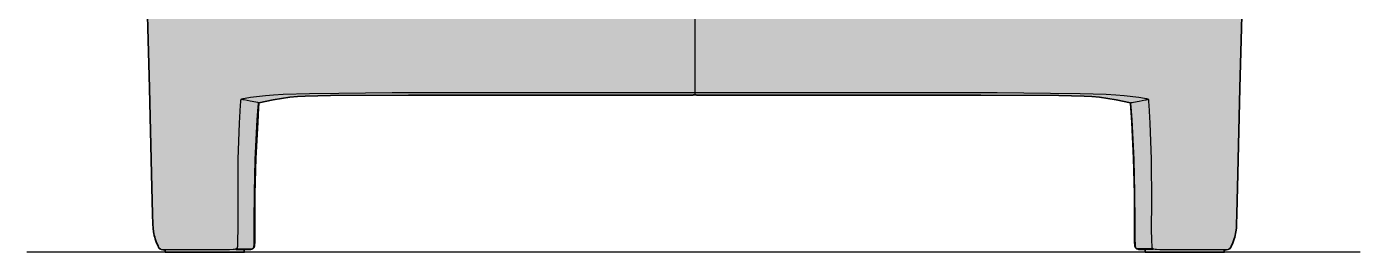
# Model space of a CAD drawing. Header units: millimetres. Extents: x 0 to 4322, y -1054 to 754.
# Drawn here: x 0 to 2235, y -1054 to -677 of the extents above; entities that cross this region are included whole.
import ezdxf

# ---------------------------------------------------------------- set-up
doc = ezdxf.new("R2010")
doc.units = ezdxf.units.MM
doc.layers.add('Blocks', color=7, linetype='Continuous')
doc.layers.add('Blocks$Fill', color=7, linetype='Continuous', true_color=0xffffff)
for name, color, linetype, lineweight, true_color in [('Blocks$Inner', 7, 'Continuous', 25, 0x007f00), ('Blocks$Outline', 7, 'Continuous', 35, 0xff3f3f), ('Groud', 7, 'Continuous', 25, 0x243775)]:
    doc.layers.add(name, color=color, linetype=linetype, lineweight=lineweight, true_color=true_color)

# ---------------------------------------------------------------- blocks, each defined once
blk = doc.blocks.new('Loafer SC26 Sofa Back')
at = {"layer": 'Blocks$Fill'}
blk.add_hatch(color=256, dxfattribs=at).paths.add_polyline_path([(2018.5, 10), (2018.4, 9.5), (2018.3, 9), (2018.1, 8.5), (2018, 8.1), (2017.8, 7.8), (2017.7, 7.4), (2017.6, 7.3), (2017.5, 7.2), (2017.4, 7), (2017.3, 6.9), (2017.2, 6.8), (2017.1, 6.7), (2017, 6.6), (2017, 6.5), (2016.9, 6.4), (2016.8, 6.3), (2016.7, 6.3), (2016.6, 6.2), (2016.4, 6.1), (2016.2, 5.9), (2015.7, 5.7), (2015.3, 5.5), (2014.7, 5.3), (2014.1, 5.1), (2013.4, 4.9), (2010.8, 4.2), (2008.9, 3.8), (2007.6, 3.5), (2006.9, 3.4), (2006.9, 0), (1874.5, 0), (1874.5, 4.5), (1869.6, 4.5), (1865.5, 4.8), (1863.8, 4.9), (1862.4, 5.2), (1861.8, 5.3), (1861.3, 5.5), (1861.1, 5.5), (1860.8, 5.6), (1860.7, 5.7), (1860.5, 5.8), (1860.4, 5.8), (1860.3, 5.8), (1860.3, 5.9), (1860.2, 5.9), (1860.1, 5.9), (1860.1, 6), (1860, 6), (1860, 6), (1859.9, 6.1), (1859.8, 6.1), (1859.8, 6.2), (1859.7, 6.2), (1859.7, 6.3), (1859.7, 6.4), (1859.6, 6.4), (1859.6, 6.5), (1859.4, 6.6), (1859.2, 6.7), (1859.1, 6.8), (1858.9, 6.9), (1858.8, 7.1), (1858.6, 7.2), (1858.5, 7.3), (1858.4, 7.5), (1858.3, 7.6), (1858.2, 7.8), (1858.1, 7.9), (1858, 8.1), (1857.9, 8.2), (1857.8, 8.4), (1857.7, 8.7), (1857.5, 9.1), (1857.4, 9.5), (1857.3, 9.8), (1857.3, 10.2), (1857.1, 11.1), (1857, 11.9), (1856.7, 16.1), (1856.5, 22.1), (1854.8, 157.3), (1851.8, 217.1), (1849.8, 248.7), (1849.7, 249.3), (1849.8, 249.5), (1849.8, 249.6), (1849.8, 249.7), (1849.8, 249.8), (1849.8, 249.9), (1849.8, 250), (1849.9, 250.1), (1797.8, 259.2), (1785.1, 260.5), (1772.1, 261.3), (1729.8, 262.2), (1124.8, 262.8), (1122.9, 262.9), (1121.3, 263.1), (1120.7, 263.2), (1120.2, 263.4), (1120, 263.4), (1119.8, 263.5), (1119.6, 263.6), (1119.5, 263.6), (1119.5, 263.6), (1119.4, 263.6), (1119.3, 263.6), (1119.2, 263.5), (1119, 263.4), (1118.7, 263.4), (1118.2, 263.2), (1117.6, 263.1), (1116.1, 262.9), (1114.2, 262.8), (1102.9, 262.5), (466.9, 261.3), (453.9, 260.5), (441.2, 259.2), (413.2, 254.8), (389.1, 250.1), (389.1, 250), (389.1, 249.9), (389.2, 249.8), (389.2, 249.7), (389.2, 249.6), (389.2, 249.5), (389.2, 249.3), (389.2, 248.7), (389.1, 248), (384.2, 157.3), (382.6, 97), (382.3, 16.1), (381.9, 11.9), (381.8, 11.1), (381.7, 10.2), (381.6, 9.8), (381.5, 9.5), (381.4, 9.1), (381.3, 8.7), (381.2, 8.4), (381.1, 8.2), (381, 8.1), (380.9, 7.9), (380.8, 7.8), (380.7, 7.6), (380.6, 7.5), (380.5, 7.3), (380.3, 7.2), (380.2, 7.1), (380, 6.9), (379.9, 6.8), (379.7, 6.7), (379.6, 6.6), (379.4, 6.5), (379.3, 6.4), (379.3, 6.4), (379.3, 6.3), (379.2, 6.2), (379.2, 6.2), (379.1, 6.1), (379.1, 6.1), (379, 6), (378.9, 6), (378.9, 6), (378.8, 5.9), (378.8, 5.9), (378.7, 5.9), (378.6, 5.8), (378.5, 5.8), (378.5, 5.8), (378.3, 5.7), (378.1, 5.6), (377.9, 5.5), (377.7, 5.5), (377.1, 5.3), (376.5, 5.2), (375.1, 4.9), (373.4, 4.8), (369.4, 4.5), (364.5, 4.5), (364.5, 0), (232.1, 0), (232.1, 3.4), (231.4, 3.5), (230.1, 3.8), (228.1, 4.2), (225.5, 4.9), (224.8, 5.1), (224.2, 5.3), (223.7, 5.5), (223.2, 5.7), (222.8, 5.9), (222.6, 6.1), (222.4, 6.2), (222.3, 6.3), (222.2, 6.3), (222.1, 6.4), (222, 6.5), (221.9, 6.6), (221.8, 6.7), (221.7, 6.8), (221.6, 6.9), (221.5, 7), (221.5, 7.2), (221.4, 7.3), (221.3, 7.4), (221.1, 7.8), (221, 8.1), (220.8, 8.5), (220.7, 9), (220.5, 9.5), (220.4, 10), (219, 13), (217.7, 16), (216.6, 19.1), (215.5, 22.2), (214.6, 25.2), (213.8, 28.3), (213.1, 31.4), (212.6, 34.4), (211.8, 40.4), (211.3, 46.9), (210.9, 63.8), (193.6, 719.8), (193.6, 721.8), (193.7, 722.5), (193.7, 722.7), (193.8, 723), (193.8, 723.2), (193.9, 723.4), (193.9, 723.5), (194, 723.7), (194.1, 724), (194.3, 724.3), (194.4, 724.6), (194.6, 724.9), (194.7, 725), (194.8, 725.2), (194.9, 725.3), (195, 725.4), (195.1, 725.5), (195.2, 725.6), (195.3, 725.7), (195.5, 725.8), (195.6, 725.9), (195.7, 726), (195.9, 726.1), (196, 726.2), (196.2, 726.3), (196.3, 726.3), (196.5, 726.4), (196.6, 726.4), (196.8, 726.5), (197, 726.5), (197.2, 726.5), (197.4, 726.6), (197.6, 726.6), (197.8, 726.6), (198, 726.6), (198.2, 726.6), (198.4, 726.8), (198.6, 727), (198.8, 727.2), (199, 727.4), (199.2, 727.5), (199.5, 727.7), (199.7, 727.8), (199.8, 727.9), (199.9, 727.9), (200.6, 728.7), (201.4, 729.5), (202.3, 730.3), (203.2, 731), (204.1, 731.7), (205.1, 732.4), (207.2, 733.7), (209.3, 734.8), (211.5, 735.8), (213.7, 736.7), (216.1, 737.5), (218.7, 738.3), (221.3, 738.9), (224, 739.5), (226.8, 739.8), (229.4, 740.4), (232.1, 740.7), (237.1, 741.2), (241.3, 741.5), (245.6, 741.5), (250.5, 741.1), (256, 740.4), (256.7, 740.7), (257.4, 740.9), (259.2, 741.4), (261.2, 741.8), (263.4, 742.2), (273.5, 743.5), (284.1, 744.5), (296.2, 745.1), (310.9, 745), (326.4, 744.4), (339.8, 743.2), (342.4, 742.8), (344.7, 742.4), (346.6, 741.9), (347.3, 741.7), (347.7, 741.6), (348, 741.5), (348.5, 741.8), (349, 742.1), (349.6, 742.4), (350.2, 742.6), (351.6, 743.2), (353.2, 743.7), (356.8, 744.6), (361, 745.5), (370.9, 747.2), (382.6, 748.7), (396, 749.8), (410.7, 750.4), (425.9, 750.4), (441.2, 749.9), (466.4, 747.9), (470.2, 747.5), (472.7, 747), (473.6, 746.8), (474, 746.7), (474.3, 746.6), (474.6, 746.5), (474.7, 746.4), (474.8, 746.4), (474.9, 746.3), (475, 746.3), (475.1, 746.2), (475.1, 746.2), (475.2, 746.2), (475.3, 746.3), (475.4, 746.4), (475.6, 746.5), (475.7, 746.7), (476, 746.9), (476.4, 747.1), (476.8, 747.3), (477.2, 747.5), (478.1, 747.9), (479.1, 748.3), (480.1, 748.7), (482.4, 749.3), (484.8, 749.9), (487.5, 750.4), (494.1, 751.4), (502.8, 752.5), (513.8, 753.5), (527.2, 754.1), (542.3, 754.3), (573.8, 753.3), (586.8, 752.3), (596.8, 751.2), (600.5, 750.6), (603.3, 750), (604.5, 749.7), (605.6, 749.3), (606.5, 749), (607.4, 748.7), (608.1, 748.3), (608.4, 748.2), (608.7, 748), (609, 747.8), (609.1, 747.7), (609.3, 747.6), (609.4, 747.5), (609.5, 747.4), (609.6, 747.3), (609.7, 747.1), (609.8, 747), (609.9, 746.9), (609.9, 746.8), (610, 746.6), (610.1, 746.5), (610.1, 746.3), (610.2, 746.2), (610.2, 746), (610.2, 745.9), (610.3, 745.7), (610.3, 745.5), (610.3, 745.4), (610.3, 745.2), (610.3, 745), (610.3, 745.2), (610.4, 745.4), (610.4, 745.6), (610.5, 745.8), (610.5, 746), (610.6, 746.2), (610.7, 746.3), (610.8, 746.5), (610.9, 746.7), (611, 746.9), (611.1, 747), (611.3, 747.2), (611.4, 747.3), (611.5, 747.5), (611.7, 747.6), (611.9, 747.8), (612, 747.9), (612.2, 748), (612.6, 748.3), (613.1, 748.6), (613.5, 748.8), (614, 749), (615.1, 749.5), (616.4, 749.9), (617.8, 750.3), (621.2, 751.1), (625.2, 751.8), (630, 752.4), (641.8, 753.4), (657.7, 754), (696.6, 753.5), (710.6, 752.7), (720.2, 751.8), (723.9, 751.3), (727, 750.8), (729.7, 750.2), (731.9, 749.5), (733, 749.2), (733.9, 748.9), (734.7, 748.5), (735.5, 748.1), (735.8, 747.9), (736.2, 747.8), (736.5, 747.6), (736.7, 747.4), (737, 747.2), (737.2, 747), (737.4, 746.8), (737.5, 746.7), (737.6, 746.5), (737.6, 746.6), (737.7, 746.6), (737.8, 746.7), (737.9, 746.8), (738, 746.9), (738.1, 747.1), (738.2, 747.2), (738.5, 747.4), (738.8, 747.6), (739.2, 747.8), (740, 748.3), (740.9, 748.8), (742, 749.2), (743.1, 749.7), (744.4, 750.1), (745.6, 750.5), (747, 750.8), (750, 751.4), (753.5, 752), (757.7, 752.5), (768.6, 753.4), (782.9, 754.1), (818.5, 754.2), (834.7, 753.4), (847.3, 752.2), (851.7, 751.6), (855.1, 750.9), (857.7, 750.3), (859.8, 749.6), (860.7, 749.3), (861.5, 749), (862.2, 748.6), (862.6, 748.5), (862.9, 748.3), (863.2, 748.1), (863.5, 747.9), (863.8, 747.7), (864, 747.5), (864.2, 747.2), (864.3, 747.1), (864.4, 747), (864.5, 746.9), (864.6, 746.7), (864.7, 746.6), (864.8, 746.4), (864.9, 746.6), (865, 746.7), (865.1, 746.8), (865.2, 747), (865.3, 747.1), (865.4, 747.2), (865.5, 747.3), (865.6, 747.4), (865.9, 747.7), (866.2, 747.9), (866.5, 748.1), (866.9, 748.3), (867.3, 748.5), (867.7, 748.7), (868.5, 749), (869.5, 749.4), (870.6, 749.7), (873.1, 750.3), (876.1, 751), (883.5, 752.1), (893, 752.9), (904.2, 753.5), (931.4, 753.9), (963.5, 752.8), (974.7, 751.7), (978.9, 751.2), (982.4, 750.5), (985.4, 749.8), (986.7, 749.5), (988, 749), (988.6, 748.8), (989.1, 748.6), (989.6, 748.3), (990.2, 748), (990.6, 747.7), (991.1, 747.4), (991.5, 747.1), (991.9, 746.7), (992.8, 747.4), (993.2, 747.7), (993.6, 748), (994.1, 748.3), (994.6, 748.5), (995, 748.8), (995.6, 749), (996.1, 749.2), (996.7, 749.4), (997.9, 749.8), (1001, 750.6), (1005.4, 751.4), (1012, 752.3), (1033.7, 753.6), (1061.3, 754), (1092.3, 752.8), (1102.3, 751.9), (1105.8, 751.4), (1108.6, 751), (1110.9, 750.5), (1112.8, 750), (1114.4, 749.5), (1115.7, 749), (1116.2, 748.8), (1116.7, 748.6), (1117.1, 748.4), (1117.5, 748.2), (1117.8, 748), (1118.1, 747.8), (1118.3, 747.6), (1118.6, 747.4), (1118.7, 747.2), (1118.8, 747.1), (1118.8, 747), (1118.9, 746.9), (1119, 746.9), (1119, 746.8), (1119, 746.8), (1119.1, 746.7), (1119.1, 746.6), (1119.1, 746.6), (1119.1, 746.5), (1119.2, 746.4), (1119.2, 746.4), (1119.2, 746.3), (1119.2, 746.2), (1119.2, 746.1), (1119.3, 746), (1119.3, 745.8), (1119.3, 745.6), (1119.3, 745.4), (1119.2, 745.2), (1119.2, 745), (1119.1, 744.7), (1119, 744.4), (1118.9, 744.2), (1118.8, 743.9), (1118.9, 743.9), (1119.1, 743.8), (1119.2, 743.7), (1119.4, 743.6), (1119.4, 743.6), (1119.5, 743.6), (1119.5, 743.6), (1119.6, 743.6), (1119.7, 743.7), (1119.9, 743.8), (1120.1, 743.9), (1120.1, 743.9), (1120, 744.2), (1119.9, 744.4), (1119.8, 744.7), (1119.8, 745), (1119.7, 745.2), (1119.7, 745.4), (1119.7, 745.6), (1119.7, 745.8), (1119.7, 746), (1119.7, 746.1), (1119.7, 746.2), (1119.7, 746.3), (1119.8, 746.4), (1119.8, 746.4), (1119.8, 746.5), (1119.8, 746.6), (1119.9, 746.6), (1119.9, 746.7), (1119.9, 746.8), (1120, 746.8), (1120, 746.9), (1120, 746.9), (1120.1, 747), (1120.2, 747.1), (1120.3, 747.2), (1120.4, 747.4), (1120.6, 747.6), (1120.9, 747.8), (1121.2, 748), (1121.5, 748.2), (1121.9, 748.4), (1122.3, 748.6), (1122.8, 748.8), (1123.3, 749), (1124.6, 749.5), (1126.1, 750), (1128.1, 750.5), (1130.4, 751), (1133.2, 751.4), (1136.7, 751.9), (1146.7, 752.8), (1177.7, 754), (1205.3, 753.6), (1226.9, 752.3), (1233.6, 751.4), (1237.9, 750.6), (1241.1, 749.8), (1242.3, 749.4), (1242.9, 749.2), (1243.4, 749), (1243.9, 748.8), (1244.4, 748.5), (1244.9, 748.3), (1245.3, 748), (1245.7, 747.7), (1246.2, 747.4), (1247, 746.7), (1247.4, 747.1), (1247.9, 747.4), (1248.3, 747.7), (1248.8, 748), (1249.3, 748.3), (1249.8, 748.6), (1250.4, 748.8), (1251, 749), (1252.2, 749.5), (1253.6, 749.8), (1256.6, 750.5), (1260.1, 751.2), (1264.3, 751.7), (1275.5, 752.8), (1307.5, 753.9), (1334.7, 753.5), (1345.9, 752.9), (1355.5, 752.1), (1362.9, 751), (1365.9, 750.3), (1368.4, 749.7), (1369.4, 749.4), (1370.4, 749), (1371.3, 748.7), (1371.7, 748.5), (1372.1, 748.3), (1372.4, 748.1), (1372.7, 747.9), (1373, 747.7), (1373.3, 747.4), (1373.4, 747.3), (1373.6, 747.2), (1373.7, 747.1), (1373.8, 747), (1373.9, 746.8), (1374, 746.7), (1374.1, 746.6), (1374.1, 746.4), (1374.2, 746.6), (1374.3, 746.7), (1374.4, 746.9), (1374.5, 747), (1374.6, 747.1), (1374.7, 747.2), (1374.9, 747.5), (1375.2, 747.7), (1375.5, 747.9), (1375.8, 748.1), (1376.1, 748.3), (1376.4, 748.5), (1376.7, 748.6), (1377.5, 749), (1378.3, 749.3), (1379.2, 749.6), (1381.2, 750.3), (1383.8, 750.9), (1387.2, 751.6), (1391.7, 752.2), (1404.2, 753.4), (1420.4, 754.2), (1456, 754.1), (1470.4, 753.4), (1481.2, 752.5), (1485.4, 752), (1489, 751.4), (1492, 750.8), (1493.3, 750.5), (1494.6, 750.1), (1495.8, 749.7), (1497, 749.2), (1498, 748.8), (1499, 748.3), (1499.8, 747.8), (1500.2, 747.6), (1500.5, 747.4), (1500.8, 747.2), (1500.9, 747.1), (1501, 746.9), (1501.1, 746.8), (1501.2, 746.7), (1501.3, 746.6), (1501.3, 746.6), (1501.3, 746.5), (1501.4, 746.7), (1501.5, 746.8), (1501.7, 747), (1502, 747.2), (1502.2, 747.4), (1502.5, 747.6), (1502.8, 747.8), (1503.1, 747.9), (1503.5, 748.1), (1504.2, 748.5), (1505.1, 748.9), (1506, 749.2), (1507, 749.5), (1509.3, 750.2), (1512, 750.8), (1515.1, 751.3), (1518.8, 751.8), (1528.3, 752.7), (1542.3, 753.5), (1581.2, 754), (1597.1, 753.4), (1609, 752.4), (1613.7, 751.8), (1617.8, 751.1), (1621.1, 750.3), (1622.5, 749.9), (1623.8, 749.5), (1624.9, 749), (1625.4, 748.8), (1625.9, 748.6), (1626.3, 748.3), (1626.7, 748), (1626.9, 747.9), (1627.1, 747.8), (1627.3, 747.6), (1627.4, 747.5), (1627.6, 747.3), (1627.7, 747.2), (1627.8, 747), (1627.9, 746.9), (1628.1, 746.7), (1628.2, 746.5), (1628.3, 746.3), (1628.3, 746.2), (1628.4, 746), (1628.5, 745.8), (1628.5, 745.6), (1628.6, 745.4), (1628.6, 745.2), (1628.7, 745), (1628.7, 745), (1628.7, 745.2), (1628.7, 745.4), (1628.7, 745.5), (1628.7, 745.7), (1628.7, 745.9), (1628.7, 746), (1628.8, 746.2), (1628.8, 746.3), (1628.9, 746.5), (1628.9, 746.6), (1629, 746.8), (1629.1, 746.9), (1629.2, 747), (1629.3, 747.1), (1629.4, 747.3), (1629.5, 747.4), (1629.6, 747.5), (1629.7, 747.6), (1629.8, 747.7), (1630, 747.8), (1630.2, 748), (1630.5, 748.2), (1630.9, 748.3), (1631.6, 748.7), (1632.4, 749), (1633.4, 749.3), (1634.4, 749.7), (1635.6, 750), (1638.5, 750.6), (1642.2, 751.2), (1652.1, 752.3), (1665.2, 753.3), (1696.6, 754.3), (1711.8, 754.1), (1725.1, 753.5), (1736.2, 752.5), (1744.9, 751.4), (1751.4, 750.4), (1754.1, 749.9), (1756.6, 749.3), (1758.8, 748.7), (1759.9, 748.3), (1760.9, 747.9), (1761.8, 747.5), (1762.2, 747.3), (1762.6, 747.1), (1762.9, 746.9), (1763.2, 746.7), (1763.4, 746.5), (1763.5, 746.4), (1763.7, 746.3), (1763.8, 746.2), (1763.9, 746.2), (1763.9, 746.3), (1764, 746.3), (1764.1, 746.4), (1764.2, 746.4), (1764.4, 746.5), (1764.6, 746.6), (1764.9, 746.7), (1765.3, 746.8), (1766.2, 747), (1768.8, 747.5), (1772.5, 747.9), (1797.8, 749.9), (1813, 750.4), (1828.3, 750.4), (1842.9, 749.8), (1856.4, 748.7), (1868.1, 747.2), (1877.9, 745.5), (1882.1, 744.6), (1885.8, 743.7), (1887.3, 743.2), (1888.7, 742.6), (1889.4, 742.4), (1890, 742.1), (1890.5, 741.8), (1891, 741.5), (1891.3, 741.6), (1891.6, 741.7), (1892.4, 741.9), (1894.2, 742.4), (1896.5, 742.8), (1899.2, 743.2), (1912.6, 744.4), (1928, 745), (1942.8, 745.1), (1954.9, 744.5), (1965.5, 743.5), (1975.5, 742.2), (1977.7, 741.8), (1979.8, 741.4), (1981.5, 740.9), (1982.3, 740.7), (1983, 740.4), (1988.4, 741.1), (1993.4, 741.5), (1997.6, 741.5), (2001.9, 741.2), (2006.9, 740.7), (2009.6, 740.4), (2012.2, 739.8), (2015, 739.5), (2017.7, 738.9), (2020.3, 738.3), (2022.8, 737.5), (2025.2, 736.7), (2027.5, 735.8), (2029.7, 734.8), (2031.8, 733.7), (2033.8, 732.4), (2034.8, 731.7), (2035.8, 731), (2036.7, 730.3), (2037.5, 729.5), (2038.3, 728.7), (2039.1, 727.9), (2039.2, 727.9), (2039.3, 727.8), (2039.5, 727.7), (2039.7, 727.5), (2039.9, 727.4), (2040.2, 727.2), (2040.4, 727), (2040.6, 726.8), (2040.8, 726.6), (2041, 726.6), (2041.2, 726.6), (2041.4, 726.6), (2041.6, 726.6), (2041.8, 726.5), (2042, 726.5), (2042.1, 726.5), (2042.3, 726.4), (2042.5, 726.4), (2042.6, 726.3), (2042.8, 726.3), (2042.9, 726.2), (2043.1, 726.1), (2043.2, 726), (2043.4, 725.9), (2043.5, 725.8), (2043.6, 725.7), (2043.7, 725.6), (2043.9, 725.5), (2044, 725.4), (2044.1, 725.3), (2044.2, 725.2), (2044.3, 725), (2044.4, 724.9), (2044.5, 724.6), (2044.7, 724.3), (2044.8, 724), (2045, 723.7), (2045, 723.5), (2045.1, 723.4), (2045.1, 723.2), (2045.2, 723), (2045.2, 722.7), (2045.3, 722.5), (2045.3, 721.8), (2045.4, 719.8), (2045.4, 716.5), (2027.6, 46.9), (2027.2, 40.4), (2026.4, 34.4), (2025.8, 31.4), (2025.2, 28.3), (2024.4, 25.2), (2023.4, 22.2), (2022.4, 19.1), (2021.2, 16), (2019.9, 13)], flags=0)
at = {"layer": 'Blocks$Inner'}
for points in [[(1119.5, 743.6), (1119.5, 267), (1119.5, 263.6), (1119.4, 263.6), (1119.3, 263.6), (1119.2, 263.5), (1119, 263.4), (1118.7, 263.4), (1118.2, 263.2), (1117.6, 263.1), (1116.1, 262.9), (1114.2, 262.8), (1102.9, 262.5), (1062.9, 262.7), (901.2, 262.8), (640.1, 262.6), (509.1, 262.2), (466.9, 261.3), (453.9, 260.5), (441.2, 259.2), (413.2, 254.8), (389.1, 250.1), (389, 250.1), (388.9, 250.1), (388.8, 250.1), (388.7, 250.1), (388.6, 250), (388.5, 250), (388.4, 250.1), (388.2, 250.1), (388.1, 250.1), (387.5, 250.3), (386.6, 250.5), (383.9, 251.1), (374.5, 252.9), (364.7, 254.7), (362.9, 255), (362.2, 255.2), (361.8, 255.3), (361.5, 255.4), (361.2, 255.5), (361, 255.6), (360.9, 255.6), (360.7, 255.7), (360.6, 255.8), (360.5, 255.8), (360.4, 255.9), (360.4, 256), (360.3, 256), (360.2, 256.1), (360.2, 256.1), (360.2, 256.2), (360.1, 256.2), (360.1, 256.3), (360.1, 256.3), (360.1, 256.3), (360, 256.4), (360, 256.4), (360, 256.5)], [(2014.5, 5.2), (2014.7, 5.3), (2014.9, 5.5), (2015.1, 5.7), (2015.4, 5.9), (2015.9, 6.4), (2016.4, 6.9), (2016.9, 7.6), (2017.4, 8.3), (2018, 9.1), (2018.5, 10), (2019.9, 13), (2021.2, 16), (2022.4, 19.1), (2023.4, 22.2), (2024.4, 25.2), (2025.2, 28.3), (2025.8, 31.4), (2026.4, 34.4), (2027.2, 40.4), (2027.6, 46.9), (2028.1, 63.8), (2029.5, 131), (2032.8, 274.6), (2039.1, 497.1)], [(199.9, 497.1), (206.1, 274.6), (209.4, 131), (210.9, 63.8), (211.3, 46.9), (211.8, 40.4), (212.6, 34.4), (213.1, 31.4), (213.8, 28.3), (214.6, 25.2), (215.5, 22.2), (216.6, 19.1), (217.7, 16), (219, 13), (220.4, 10), (220.5, 9.5), (220.7, 9), (220.8, 8.5), (221, 8.1), (221.1, 7.8), (221.3, 7.4), (221.4, 7.3), (221.5, 7.2), (221.5, 7), (221.6, 6.9), (221.7, 6.8), (221.8, 6.7), (221.9, 6.6), (222, 6.5), (222.1, 6.4), (222.2, 6.3), (222.3, 6.3), (222.4, 6.2), (222.6, 6.1), (222.8, 5.9), (223.2, 5.7), (223.7, 5.5), (224.2, 5.3), (224.8, 5.1), (225.5, 4.9), (228.4, 4.7), (232.1, 4.7), (339.8, 4.9), (345.8, 5.2), (348, 5.4), (349.9, 5.6), (350.4, 5.8), (350.8, 5.9), (351.2, 6), (351.6, 6.1), (351.9, 6.3), (352.2, 6.5), (352.4, 6.5), (352.5, 6.6), (352.7, 6.7), (352.8, 6.8), (352.9, 7), (353, 7.2), (353.1, 7.4), (353.2, 7.6), (353.2, 7.9), (353.3, 8.1), (353.4, 8.6), (353.5, 9.1), (353.6, 9.6), (353.7, 10.7), (354.1, 18.8), (354.4, 40.1), (354.2, 82.2), (354.5, 155.6), (356.8, 215.8), (358.4, 245.8), (358.8, 251.8), (359.1, 254.4), (359.2, 255.1), (359.3, 255.2), (359.3, 255.4), (359.3, 255.5), (359.4, 255.6), (359.4, 255.7), (359.4, 255.7), (359.5, 255.8), (359.5, 255.9), (359.5, 256), (359.6, 256.1), (359.7, 256.2), (359.8, 256.3), (359.9, 256.4), (360, 256.5), (361.2, 256.8), (362.6, 257.1), (365.9, 257.7), (375, 259.1), (400.1, 262.2), (413.7, 263.5), (430, 264.5), (473.7, 265.5), (523.3, 265.8), (612.4, 266.9), (805.4, 267.3), (1119.5, 267), (1433.5, 267.3), (1626.6, 266.9), (1715.7, 265.8), (1765.2, 265.5), (1809, 264.5), (1825.2, 263.5), (1838.9, 262.2), (1864, 259.1), (1873, 257.7), (1876.4, 257.1), (1877.8, 256.8), (1879, 256.5), (1879.1, 256.4), (1879.2, 256.3), (1879.3, 256.2), (1879.3, 256.1), (1879.4, 256), (1879.4, 255.9), (1879.5, 255.8), (1879.5, 255.8), (1879.5, 255.7), (1879.6, 255.6), (1879.6, 255.5), (1879.7, 255.4), (1879.7, 255.2), (1879.7, 255.1), (1879.8, 254.4), (1880.1, 251.8), (1880.5, 245.8), (1882.2, 215.8), (1884.5, 155.6), (1884.8, 82.2), (1884.6, 40.1), (1884.9, 18.8), (1885.3, 10.7), (1885.4, 9.6), (1885.4, 9.1), (1885.5, 8.6), (1885.7, 8.1), (1885.7, 7.9), (1885.8, 7.6), (1885.9, 7.4), (1886, 7.2), (1886.1, 7), (1886.2, 6.8), (1886.3, 6.7), (1886.4, 6.6), (1886.6, 6.5), (1886.7, 6.5), (1887, 6.3), (1887.4, 6.1), (1887.7, 6), (1888.1, 5.9), (1888.6, 5.8), (1889, 5.6), (1890.9, 5.4), (1893.1, 5.2), (1899.2, 4.9), (2006.9, 4.7), (2010.6, 4.7), (2013.4, 4.9)], [(349.9, 5.6), (349.9, 5.6), (350, 5.6), (350, 5.5), (350, 5.5), (350, 5.5), (350.1, 5.4), (350.1, 5.4), (350.1, 5.4), (350.2, 5.3), (350.2, 5.3), (350.2, 5.3), (350.3, 5.2), (350.3, 5.2), (350.3, 5.2), (350.4, 5.1), (350.5, 5.1), (350.6, 5.1), (350.7, 5), (350.8, 5), (350.9, 5), (351.1, 4.9), (351.3, 4.9), (351.6, 4.8), (351.9, 4.8), (352.7, 4.8), (354.4, 4.7), (364.5, 4.5), (369.4, 4.5), (373.4, 4.8), (375.1, 4.9), (376.5, 5.2), (377.1, 5.3), (377.7, 5.5), (377.9, 5.5), (378.1, 5.6), (378.3, 5.7), (378.5, 5.8), (378.5, 5.8), (378.6, 5.8), (378.7, 5.9), (378.8, 5.9), (378.8, 5.9), (378.9, 6), (378.9, 6), (379, 6), (379.1, 6.1), (379.1, 6.1), (379.2, 6.2), (379.2, 6.2), (379.3, 6.3), (379.3, 6.4), (379.3, 6.4), (379.4, 6.5), (379.5, 6.6), (379.6, 6.7), (379.7, 6.9), (379.8, 7), (379.9, 7.1), (380, 7.3), (380.1, 7.4), (380.1, 7.6), (380.3, 7.9), (380.4, 8.2), (380.5, 8.5), (380.6, 8.9), (380.7, 9.2), (380.7, 9.6), (380.8, 10.4), (381, 12), (381.3, 23), (381.5, 50.7), (381.7, 99.7), (382.9, 154.8), (384.5, 188.5), (386.4, 221.4), (388, 243.1), (388.5, 248.2), (388.5, 248.6), (388.5, 249), (388.4, 249.3), (388.4, 249.4), (388.4, 249.5), (388.4, 249.6), (388.4, 249.7), (388.3, 249.8), (388.3, 249.8), (388.3, 249.9), (388.3, 249.9), (388.3, 249.9)], [(389.1, 250.1), (389.1, 250), (389.1, 249.9), (389.2, 249.8), (389.2, 249.7), (389.2, 249.6), (389.2, 249.5), (389.2, 249.3), (389.2, 248.7), (389.1, 248), (388.7, 241.4), (387.2, 217.1), (384.2, 157.3), (382.6, 97), (382.4, 46.6), (382.4, 22.1), (382.3, 16.1), (381.9, 11.9), (381.8, 11.1), (381.7, 10.2), (381.6, 9.8), (381.5, 9.5), (381.4, 9.1), (381.3, 8.7), (381.2, 8.4), (381.1, 8.2), (381, 8.1), (380.9, 7.9), (380.8, 7.8), (380.7, 7.6), (380.6, 7.5), (380.5, 7.3), (380.3, 7.2), (380.2, 7.1), (380, 6.9), (379.9, 6.8), (379.7, 6.7), (379.6, 6.6), (379.4, 6.5)], [(1119.5, 263.6), (1119.5, 263.6), (1119.6, 263.6), (1119.8, 263.5), (1120, 263.4), (1120.2, 263.4), (1120.7, 263.2), (1121.3, 263.1), (1122.9, 262.9), (1124.8, 262.8), (1136.1, 262.5), (1176, 262.7), (1337.7, 262.8), (1598.9, 262.6), (1729.8, 262.2), (1772.1, 261.3), (1785.1, 260.5), (1797.8, 259.2), (1825.7, 254.8), (1849.9, 250.1), (1849.9, 250.1), (1850, 250.1), (1850.1, 250.1), (1850.1, 250.1), (1850.2, 250.1), (1850.4, 250), (1850.5, 250), (1850.6, 250.1), (1850.7, 250.1), (1850.9, 250.1), (1851.5, 250.3), (1852.3, 250.5), (1855, 251.1), (1864.5, 252.9), (1874.2, 254.7), (1876, 255), (1876.8, 255.2), (1877.1, 255.3), (1877.4, 255.4), (1877.7, 255.5), (1878, 255.6), (1878.1, 255.6), (1878.2, 255.7), (1878.3, 255.8), (1878.4, 255.8), (1878.5, 255.9), (1878.6, 256), (1878.7, 256), (1878.7, 256.1), (1878.7, 256.1), (1878.8, 256.2), (1878.8, 256.2), (1878.8, 256.3), (1878.9, 256.3), (1878.9, 256.3), (1878.9, 256.4), (1878.9, 256.4), (1879, 256.5)], [(1889, 5.6), (1889, 5.6), (1889, 5.6), (1889, 5.5), (1888.9, 5.5), (1888.9, 5.5), (1888.9, 5.4), (1888.9, 5.4), (1888.8, 5.4), (1888.8, 5.3), (1888.8, 5.3), (1888.7, 5.3), (1888.7, 5.2), (1888.6, 5.2), (1888.5, 5.1), (1888.4, 5.1), (1888.3, 5.1), (1888.2, 5), (1888.1, 5), (1888, 5), (1887.9, 4.9), (1887.6, 4.9), (1887.3, 4.8), (1887, 4.8), (1886.3, 4.8), (1884.5, 4.7), (1874.5, 4.5), (1869.6, 4.5), (1865.5, 4.8), (1863.8, 4.9), (1862.4, 5.2), (1861.8, 5.3), (1861.3, 5.5), (1861.1, 5.5), (1860.8, 5.6), (1860.7, 5.7), (1860.5, 5.8), (1860.4, 5.8), (1860.3, 5.8), (1860.3, 5.9), (1860.2, 5.9), (1860.1, 5.9), (1860.1, 6), (1860, 6), (1860, 6), (1859.9, 6.1), (1859.8, 6.1), (1859.8, 6.2), (1859.7, 6.2), (1859.7, 6.3), (1859.7, 6.4), (1859.6, 6.4), (1859.6, 6.5), (1859.4, 6.6), (1859.2, 6.7), (1859.1, 6.8), (1858.9, 6.9), (1858.8, 7.1), (1858.6, 7.2), (1858.5, 7.3), (1858.4, 7.5), (1858.3, 7.6), (1858.2, 7.8), (1858.1, 7.9), (1858, 8.1), (1857.9, 8.2), (1857.8, 8.4), (1857.7, 8.7), (1857.5, 9.1), (1857.4, 9.5), (1857.3, 9.8), (1857.3, 10.2), (1857.1, 11.1), (1857, 11.9), (1856.7, 16.1), (1856.5, 22.1), (1856.6, 46.6), (1856.3, 97), (1854.8, 157.3), (1851.8, 217.1), (1850.2, 241.4), (1849.8, 248), (1849.8, 248.7), (1849.7, 249.3), (1849.8, 249.5), (1849.8, 249.6), (1849.8, 249.7), (1849.8, 249.8), (1849.8, 249.9), (1849.8, 250), (1849.9, 250.1)], [(1859.6, 6.5), (1859.5, 6.6), (1859.4, 6.7), (1859.3, 6.9), (1859.2, 7), (1859.1, 7.1), (1859, 7.3), (1858.9, 7.4), (1858.8, 7.6), (1858.7, 7.9), (1858.6, 8.2), (1858.5, 8.5), (1858.4, 8.9), (1858.3, 9.2), (1858.2, 9.6), (1858.1, 10.4), (1858, 12), (1857.7, 23), (1857.5, 50.7), (1857.3, 99.7), (1856.1, 154.8), (1854.5, 188.5), (1852.6, 221.4), (1850.9, 243.1), (1850.5, 248.2), (1850.5, 248.6), (1850.5, 249), (1850.5, 249.3), (1850.5, 249.4), (1850.6, 249.5), (1850.6, 249.6), (1850.6, 249.7), (1850.6, 249.8), (1850.6, 249.8), (1850.7, 249.9), (1850.7, 249.9), (1850.7, 249.9)], [(224.5, 5.2), (224.3, 5.3), (224, 5.5), (223.8, 5.7), (223.6, 5.9), (223.1, 6.4), (222.6, 6.9), (222.1, 7.6), (221.5, 8.3), (221, 9.1), (220.4, 10)], [(232.1, 3.4), (231.4, 3.5), (230.1, 3.8), (228.1, 4.2), (225.5, 4.9)], [(232.1, 4.7), (232.1, 0), (364.5, 0), (364.5, 4.5)], [(352.8, 6.8), (352.9, 6.7), (352.9, 6.6), (353, 6.5), (353.1, 6.5), (353.2, 6.4), (353.3, 6.3), (353.4, 6.3), (353.5, 6.2), (353.6, 6.2), (353.7, 6.1), (353.8, 6.1), (353.9, 6), (354, 6), (354.1, 6), (354.3, 5.9), (354.6, 5.9), (354.8, 5.9), (355.5, 5.8), (357, 5.8), (367.4, 5.7), (373.5, 5.6), (376.3, 5.7), (378.5, 5.8)], [(1886.2, 6.8), (1886.1, 6.7), (1886, 6.6), (1885.9, 6.5), (1885.8, 6.5), (1885.8, 6.4), (1885.7, 6.3), (1885.6, 6.3), (1885.5, 6.2), (1885.4, 6.2), (1885.3, 6.1), (1885.2, 6.1), (1885.1, 6), (1885, 6), (1884.9, 6), (1884.6, 5.9), (1884.4, 5.9), (1884.1, 5.9), (1883.5, 5.8), (1881.9, 5.8), (1871.6, 5.7), (1865.4, 5.6), (1862.7, 5.7), (1860.5, 5.8)], [(2006.9, 4.7), (2006.9, 0), (1874.5, 0), (1874.5, 4.5)], [(2006.9, 3.4), (2007.6, 3.5), (2008.9, 3.8), (2010.8, 4.2), (2013.4, 4.9), (2014.1, 5.1), (2014.7, 5.3), (2015.3, 5.5), (2015.7, 5.7), (2016.2, 5.9), (2016.4, 6.1), (2016.6, 6.2), (2016.7, 6.3), (2016.8, 6.3), (2016.9, 6.4), (2017, 6.5), (2017, 6.6), (2017.1, 6.7), (2017.2, 6.8), (2017.3, 6.9), (2017.4, 7), (2017.5, 7.2), (2017.6, 7.3), (2017.7, 7.4), (2017.8, 7.8), (2018, 8.1), (2018.1, 8.5), (2018.3, 9), (2018.4, 9.5), (2018.5, 10)]]:
    blk.add_lwpolyline(points, dxfattribs=at)
at = {"layer": 'Blocks$Outline'}
for points in [[(220.4, 10), (219, 13), (217.7, 16), (216.6, 19.1), (215.5, 22.2), (214.6, 25.2), (213.8, 28.3), (213.1, 31.4), (212.6, 34.4), (211.8, 40.4), (211.3, 46.9), (210.9, 63.8), (209.4, 131), (206.1, 274.6), (199.9, 497.1)], [(2039.1, 497.1), (2032.8, 274.6), (2029.5, 131), (2028.1, 63.8), (2027.6, 46.9), (2027.2, 40.4), (2026.4, 34.4), (2025.8, 31.4), (2025.2, 28.3), (2024.4, 25.2), (2023.4, 22.2), (2022.4, 19.1), (2021.2, 16), (2019.9, 13), (2018.5, 10)], [(389.1, 250.1), (389.1, 250), (389.1, 249.9), (389.2, 249.8), (389.2, 249.7), (389.2, 249.6), (389.2, 249.5), (389.2, 249.3), (389.2, 248.7), (389.1, 248), (388.7, 241.4), (387.2, 217.1), (384.2, 157.3), (382.6, 97), (382.4, 46.6), (382.4, 22.1), (382.3, 16.1), (381.9, 11.9), (381.8, 11.1), (381.7, 10.2), (381.6, 9.8), (381.5, 9.5), (381.4, 9.1), (381.3, 8.7), (381.2, 8.4), (381.1, 8.2), (381, 8.1), (380.9, 7.9), (380.8, 7.8), (380.7, 7.6), (380.6, 7.5), (380.5, 7.3), (380.3, 7.2), (380.2, 7.1), (380, 6.9), (379.9, 6.8), (379.7, 6.7), (379.6, 6.6), (379.4, 6.5)], [(1849.9, 250.1), (1825.7, 254.8), (1797.8, 259.2), (1785.1, 260.5), (1772.1, 261.3), (1729.8, 262.2), (1598.9, 262.6), (1337.7, 262.8), (1176, 262.7), (1136.1, 262.5), (1124.8, 262.8), (1122.9, 262.9), (1121.3, 263.1), (1120.7, 263.2), (1120.2, 263.4), (1120, 263.4), (1119.8, 263.5), (1119.6, 263.6), (1119.5, 263.6), (1119.5, 263.6), (1119.4, 263.6), (1119.3, 263.6), (1119.2, 263.5), (1119, 263.4), (1118.7, 263.4), (1118.2, 263.2), (1117.6, 263.1), (1116.1, 262.9), (1114.2, 262.8), (1102.9, 262.5), (1062.9, 262.7), (901.2, 262.8), (640.1, 262.6), (509.1, 262.2), (466.9, 261.3), (453.9, 260.5), (441.2, 259.2), (413.2, 254.8), (389.1, 250.1)], [(1859.6, 6.5), (1859.4, 6.6), (1859.2, 6.7), (1859.1, 6.8), (1858.9, 6.9), (1858.8, 7.1), (1858.6, 7.2), (1858.5, 7.3), (1858.4, 7.5), (1858.3, 7.6), (1858.2, 7.8), (1858.1, 7.9), (1858, 8.1), (1857.9, 8.2), (1857.8, 8.4), (1857.7, 8.7), (1857.5, 9.1), (1857.4, 9.5), (1857.3, 9.8), (1857.3, 10.2), (1857.1, 11.1), (1857, 11.9), (1856.7, 16.1), (1856.5, 22.1), (1856.6, 46.6), (1856.3, 97), (1854.8, 157.3), (1851.8, 217.1), (1850.2, 241.4), (1849.8, 248), (1849.8, 248.7), (1849.7, 249.3), (1849.8, 249.5), (1849.8, 249.6), (1849.8, 249.7), (1849.8, 249.8), (1849.8, 249.9), (1849.8, 250), (1849.9, 250.1)], [(232.1, 3.4), (231.4, 3.5), (230.1, 3.8), (228.1, 4.2), (225.5, 4.9), (224.8, 5.1), (224.2, 5.3), (223.7, 5.5), (223.2, 5.7), (222.8, 5.9), (222.6, 6.1), (222.4, 6.2), (222.3, 6.3), (222.2, 6.3), (222.1, 6.4), (222, 6.5), (221.9, 6.6), (221.8, 6.7), (221.7, 6.8), (221.6, 6.9), (221.5, 7), (221.5, 7.2), (221.4, 7.3), (221.3, 7.4), (221.1, 7.8), (221, 8.1), (220.8, 8.5), (220.7, 9), (220.5, 9.5), (220.4, 10)], [(364.5, 4.5), (364.5, 0), (232.1, 0), (232.1, 3.4)], [(378.5, 5.8), (378.3, 5.7), (378.1, 5.6), (377.9, 5.5), (377.7, 5.5), (377.1, 5.3), (376.5, 5.2), (375.1, 4.9), (373.4, 4.8), (369.4, 4.5), (364.5, 4.5)], [(379.4, 6.5), (379.3, 6.4), (379.3, 6.4), (379.3, 6.3), (379.2, 6.2), (379.2, 6.2), (379.1, 6.1), (379.1, 6.1), (379, 6), (378.9, 6), (378.9, 6), (378.8, 5.9), (378.8, 5.9), (378.7, 5.9), (378.6, 5.8), (378.5, 5.8), (378.5, 5.8)], [(1860.5, 5.8), (1860.4, 5.8), (1860.3, 5.8), (1860.3, 5.9), (1860.2, 5.9), (1860.1, 5.9), (1860.1, 6), (1860, 6), (1860, 6), (1859.9, 6.1), (1859.8, 6.1), (1859.8, 6.2), (1859.7, 6.2), (1859.7, 6.3), (1859.7, 6.4), (1859.6, 6.4), (1859.6, 6.5)], [(1874.5, 4.5), (1869.6, 4.5), (1865.5, 4.8), (1863.8, 4.9), (1862.4, 5.2), (1861.8, 5.3), (1861.3, 5.5), (1861.1, 5.5), (1860.8, 5.6), (1860.7, 5.7), (1860.5, 5.8)], [(2006.9, 3.4), (2006.9, 0), (1874.5, 0), (1874.5, 4.5)], [(2018.5, 10), (2018.4, 9.5), (2018.3, 9), (2018.1, 8.5), (2018, 8.1), (2017.8, 7.8), (2017.7, 7.4), (2017.6, 7.3), (2017.5, 7.2), (2017.4, 7), (2017.3, 6.9), (2017.2, 6.8), (2017.1, 6.7), (2017, 6.6), (2017, 6.5), (2016.9, 6.4), (2016.8, 6.3), (2016.7, 6.3), (2016.6, 6.2), (2016.4, 6.1), (2016.2, 5.9), (2015.7, 5.7), (2015.3, 5.5), (2014.7, 5.3), (2014.1, 5.1), (2013.4, 4.9), (2010.8, 4.2), (2008.9, 3.8), (2007.6, 3.5), (2006.9, 3.4)]]:
    blk.add_lwpolyline(points, dxfattribs=at)

msp = doc.modelspace()

# ---------------------------------------------------------------- linework, layer by layer
at = {"layer": 'Groud'}
msp.add_lwpolyline([(2234.9, -1054.3), (0, -1054.3)], dxfattribs=at)

# ---------------------------------------------------------------- block references
at = {"layer": 'Blocks'}
msp.add_blockref('Loafer SC26 Sofa Back', (0, -1054.3), dxfattribs=at)

doc.saveas('drawing.dxf')
